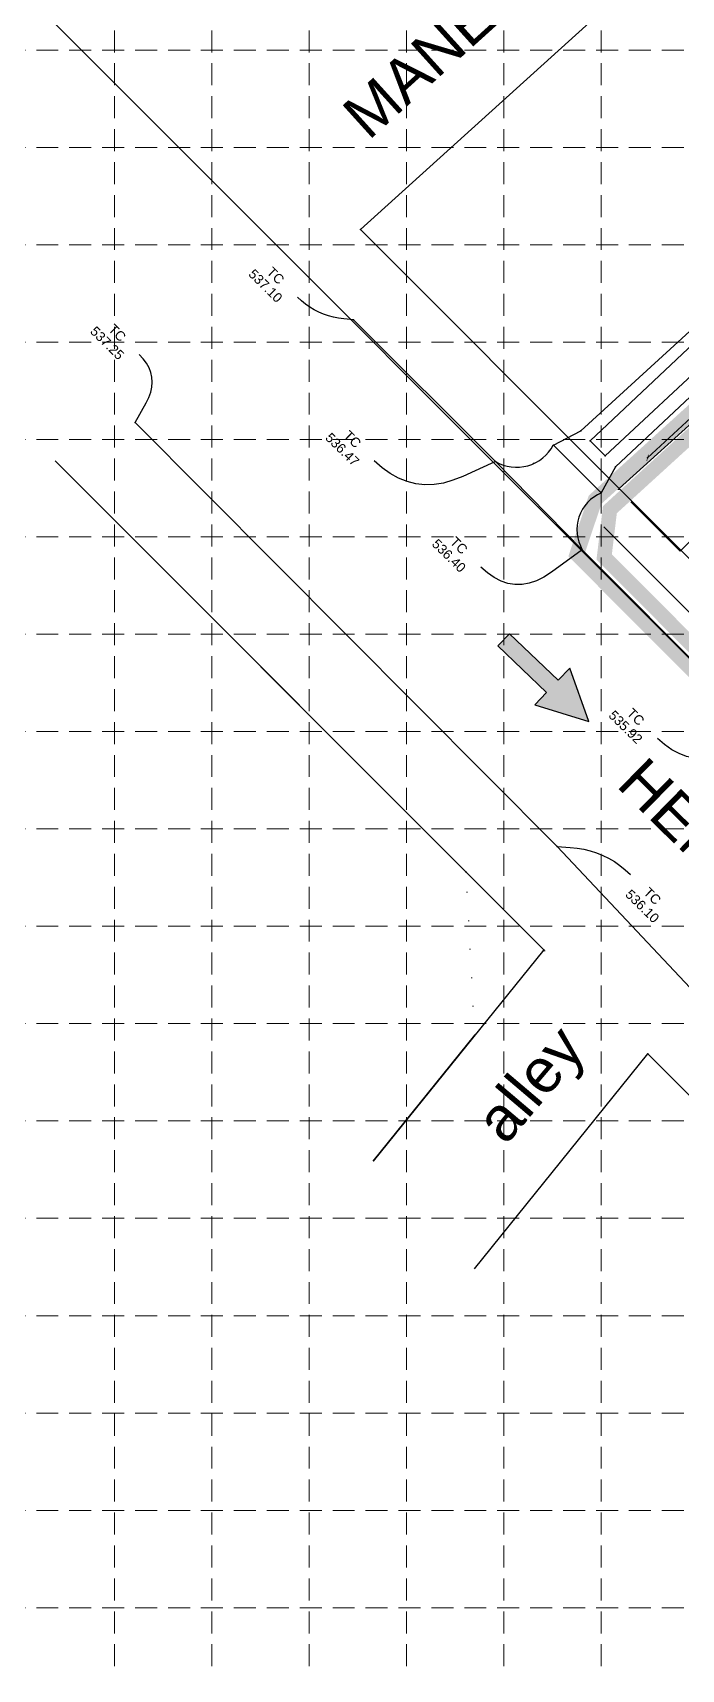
# Model space of a CAD drawing. Header units: inches. Extents: x 4833 to 5685, y 5436 to 5969.
# Drawn here: x 5021.5 to 5110.1, y 5614.2 to 5837.8 of the extents above; entities that cross this region are included whole.
import ezdxf
from ezdxf.enums import TextEntityAlignment as Align

# ---------------------------------------------------------------- set-up
doc = ezdxf.new("R2010")
doc.units = ezdxf.units.IN
doc.header["$LTSCALE"] = 20
doc.header["$MEASUREMENT"] = 0
for name, pattern in [('DASH', [1, 0.5, -0.5]), ('DOTS', [0.1901, 0.0001, -0.19]), ('HIDDEN', [0.375, 0.25, -0.125]), ('LEADER_LINE', [2, 1, 1])]:
    doc.linetypes.add(name, pattern=pattern)
for name, color, linetype in [('1 ARROWS', 7, 'Continuous'), ('1 LIMITS OF DISTURBANCE', 1, 'DASH'), ('20051228_SURVEY', 14, 'Continuous'), ('BOUNDARY', 14, 'Continuous'), ('EXISTING_PL', 12, 'Continuous'), ('FROM_EASTON_ON_H', 14, 'Continuous'), ('GRID', 254, 'HIDDEN'), ('MOVE', 12, 'Continuous'), ('PROPOSED_GRADING', 14, 'Continuous'), ('SILT FENCE', 200, 'Continuous'), ('TEXT', 14, 'Continuous'), ('WALLS', 14, 'Continuous')]:
    doc.layers.add(name, color=color, linetype=linetype)
doc.styles.get("Standard").update_dxf_attribs({"font": 'ARIAL.TTF'})
doc.styles.add('symbol', font='symbol.shx')
doc.linetypes.add('FENCE__X__LINE', pattern='A,0.4,-0.1,["#",symbol,S=0.1,R=0,X=-0.05,Y=-0.05],-0.1,0.4', length=1)

# ---------------------------------------------------------------- blocks, each defined once
blk = doc.blocks.new('arrow')
blk.add_lwpolyline([(-67.01, -25.36), (-59.33, -25.42), (-59.57, -56.14), (-51.89, -56.2), (-51.65, -25.48), (-43.97, -25.54), (-55.3, -2.41), (-67.01, -25.36)], close=True)
at = {"color": 254}
for points in [[(-43.97, -25.54), (-67.01, -25.36), (-55.3, -2.41), (-67.01, -25.36)], [(-59.57, -56.14), (-51.89, -56.2), (-59.33, -25.42), (-51.65, -25.48)]]:
    blk.add_solid(points, dxfattribs=at)

msp = doc.modelspace()

# ---------------------------------------------------------------- linework, layer by layer
at = {"layer": '1 LIMITS OF DISTURBANCE', "const_width": 2, "flags": 128}
msp.add_lwpolyline([(5095.86, 5766.56), (5098.37, 5774.02), (5209.73, 5874.99), (5389.24, 5696.87), (5394.34, 5687.25), (5288.14, 5590.84), (5277.71, 5589.78), (5268.4, 5593.51)], close=True, dxfattribs=at)
at = {"layer": '20051228_SURVEY', "color": 7, "linetype": 'Continuous'}
for p, q in [((5149.69, 5831.03), (5097.69, 5782.07)), ((5155.7, 5829.7), (5101.15, 5778.5)), ((5096.4, 5783.42), (5128.45, 5812.76)), ((5099.74, 5780.02), (5131.48, 5809.62)), ((5084.74, 5779.23), (5065.34, 5798.58)), ((5035.52, 5784.58), (5093.19, 5726.62)), ((5092.66, 5781.48), (5096.4, 5783.42)), ((5097.69, 5782.07), (5099.74, 5780.02)), ((5099.22, 5774.94), (5092.66, 5781.48)), ((5084.74, 5779.23), (5096.62, 5767.18)), ((5101.15, 5778.5), (5099.22, 5774.94)), ((5121.55, 5742.1), (5096.62, 5767.18)), ((5093.19, 5726.62), (5147.13, 5669.28))]:
    msp.add_line(p, q, dxfattribs=at)
at = {"layer": '20051228_SURVEY', "color": 7, "linetype": 'FENCE__X__LINE'}
msp.add_line((5132.83, 5805.03), (5105.54, 5779.72), dxfattribs=at)
at = {"layer": '20051228_SURVEY', "color": 7, "linetype": 'Continuous'}
for centre, radius, start, end in [((5087.63, 5784.13), 5.68, 239.4574, 332.2539), ((5101.33, 5769.92), 5.45, 112.7718, 210.122)]:
    msp.add_arc(centre, radius, start, end, dxfattribs=at)
for p in [(5065.34, 5798.58), (5035.52, 5784.58), (5096.4, 5783.42), (5097.69, 5782.07), (5092.66, 5781.48), (5099.74, 5780.02), (5084.74, 5779.23), (5089.96, 5778.95), (5101.15, 5778.5), (5105.54, 5779.72), (5099.19, 5774.97), (5099.22, 5774.94), (5096.62, 5767.18), (5093.19, 5726.62)]:
    msp.add_point(p, dxfattribs=at)
at = {"layer": 'BOUNDARY', "color": 7, "linetype": 'Continuous', "flags": 128}
for points in [[(5101.67, 5775.57), (5209.22, 5872.83)], [(5024.56, 5779.33), (5091.35, 5712.54)], [(5278.45, 5598.79), (5101.67, 5775.57)]]:
    msp.add_lwpolyline(points, dxfattribs=at)
at = {"layer": 'BOUNDARY', "color": 7, "linetype": 'Continuous'}
msp.add_lwpolyline([(5091.35, 5712.54), (5068.03, 5683.63)], dxfattribs=at)
for p in [(5101.67, 5775.57), (5091.35, 5712.54)]:
    msp.add_point(p, dxfattribs=at)
at = {"layer": 'EXISTING_PL', "color": 7, "linetype": 'Continuous', "flags": 128}
for points in [[(5024.56, 5779.33), (5080.74, 5723.15)], [(5105.57, 5698.32), (5243.46, 5560.43)]]:
    msp.add_lwpolyline(points, dxfattribs=at)
at = {"layer": 'EXISTING_PL', "color": 7, "linetype": 'DOTS', "flags": 128}
msp.add_lwpolyline([(5081.93, 5700.87), (5080.74, 5723.15)], dxfattribs=at)
at = {"layer": 'EXISTING_PL', "color": 7, "linetype": 'Continuous'}
for points in [[(5068.03, 5683.63), (5081.93, 5700.87)], [(5081.88, 5668.95), (5105.57, 5698.32)]]:
    msp.add_lwpolyline(points, dxfattribs=at)
for p in [(5080.74, 5723.15), (5081.93, 5700.87), (5105.57, 5698.32), (5105.57, 5698.32)]:
    msp.add_point(p, dxfattribs=at)
at = {"layer": 'FROM_EASTON_ON_H', "color": 7, "linetype": 'Continuous'}
msp.add_line((5024.56, 5839.05), (5153.72, 5709.84), dxfattribs=at)
at = {"layer": 'GRID', "color": 252, "linetype": 'HIDDEN', "lineweight": 0, "ltscale": 0.6}
for p, q in [((5032.7, 5955.14), (5032.7, 5489.58)), ((5046, 5955.14), (5046, 5489.58)), ((5059.3, 5955.14), (5059.3, 5489.58)), ((5072.6, 5955.14), (5072.6, 5489.58)), ((5085.9, 5955.14), (5085.9, 5489.58)), ((5099.2, 5955.14), (5099.2, 5489.58)), ((4846.5, 5835.44), (5671.1, 5835.44)), ((4846.5, 5822.14), (5671.1, 5822.14)), ((4846.5, 5808.84), (5671.1, 5808.84)), ((4846.5, 5795.54), (5671.1, 5795.54)), ((4846.5, 5782.24), (5671.1, 5782.24)), ((4846.5, 5768.94), (5671.1, 5768.94)), ((4846.5, 5755.64), (5671.1, 5755.64)), ((4846.5, 5742.34), (5671.1, 5742.34)), ((4846.5, 5729.04), (5671.1, 5729.04)), ((4846.5, 5715.74), (5671.1, 5715.74)), ((4846.5, 5702.44), (5671.1, 5702.44)), ((4846.5, 5689.14), (5671.1, 5689.14)), ((4846.5, 5675.84), (5671.1, 5675.84)), ((4846.5, 5662.54), (5671.1, 5662.54)), ((4846.5, 5649.24), (5671.1, 5649.24)), ((4846.5, 5635.94), (5671.1, 5635.94)), ((4846.5, 5622.64), (5671.1, 5622.64))]:
    msp.add_line(p, q, dxfattribs=at)
at = {"layer": 'MOVE', "color": 7, "linetype": 'Continuous', "flags": 128}
for points in [[(5066.32, 5810.92), (5173.86, 5908.18)], [(5101.67, 5775.57), (5209.22, 5872.83)], [(5066.32, 5810.92), (5101.67, 5775.57)], [(5101.67, 5775.57), (5137.03, 5740.21)]]:
    msp.add_lwpolyline(points, dxfattribs=at)
at = {"layer": 'MOVE', "color": 7, "linetype": 'Continuous'}
msp.add_point((5066.32, 5810.92), dxfattribs=at)
at = {"layer": 'PROPOSED_GRADING', "color": 7, "linetype": 'LEADER_LINE', "flags": 128}
for points in [[(5065.34, 5798.58), (5064.04, 5798.71), (5063.31, 5798.81), (5062.6, 5798.95), (5061.91, 5799.14), (5061.25, 5799.37), (5060.6, 5799.64), (5059.98, 5799.96), (5059.38, 5800.33), (5058.79, 5800.74), (5058.23, 5801.19), (5057.69, 5801.69), (5057.69, 5801.69)], [(5035.52, 5784.58), (5037.01, 5787.27), (5037.37, 5788), (5037.63, 5788.71), (5037.78, 5789.41), (5037.84, 5790.09), (5037.79, 5790.75), (5037.64, 5791.41), (5037.4, 5792.05), (5037.05, 5792.67), (5036.6, 5793.28), (5036.06, 5793.87), (5036.06, 5793.87)], [(5084.74, 5779.23), (5080.28, 5777.2), (5078.94, 5776.67), (5077.63, 5776.3), (5076.35, 5776.1), (5075.09, 5776.06), (5073.87, 5776.19), (5072.67, 5776.49), (5071.51, 5776.95), (5070.37, 5777.58), (5069.27, 5778.37), (5068.19, 5779.33), (5068.19, 5779.33)], [(5096.62, 5767.18), (5092.39, 5764.11), (5091.37, 5763.44), (5090.37, 5762.94), (5089.37, 5762.61), (5088.39, 5762.43), (5087.42, 5762.42), (5086.46, 5762.57), (5085.52, 5762.89), (5084.59, 5763.37), (5083.67, 5764.01), (5082.76, 5764.82), (5082.76, 5764.82)], [(5121.55, 5742.1), (5117.43, 5739.89), (5116.28, 5739.35), (5115.15, 5738.96), (5114.04, 5738.72), (5112.96, 5738.64), (5111.9, 5738.72), (5110.86, 5738.94), (5109.84, 5739.33), (5108.84, 5739.86), (5107.87, 5740.56), (5106.91, 5741.4), (5106.91, 5741.4)], [(5093.19, 5726.62), (5094.95, 5726.51), (5095.9, 5726.41), (5096.82, 5726.26), (5097.71, 5726.04), (5098.57, 5725.77), (5099.41, 5725.43), (5100.22, 5725.03), (5101, 5724.57), (5101.76, 5724.04), (5102.49, 5723.46), (5103.19, 5722.82), (5103.19, 5722.82)]]:
    msp.add_lwpolyline(points, dxfattribs=at)
at = {"layer": 'SILT FENCE', "const_width": 2, "flags": 128}
msp.add_lwpolyline([(5209.78, 5872.39), (5100.39, 5772.66), (5099.61, 5766.2), (5268.59, 5596.65, 0.41519), (5291.5, 5596.65), (5358.44, 5657.15)], format="xyb", dxfattribs=at)
at = {"layer": 'WALLS', "color": 7, "linetype": 'Continuous', "flags": 128}
for points in [[(5120.94, 5777.95), (5109.98, 5766.99)], [(5103.26, 5773.71), (5109.98, 5766.99)], [(5099.57, 5770.33), (5187.21, 5682.7)]]:
    msp.add_lwpolyline(points, dxfattribs=at)

# ---------------------------------------------------------------- block references
at = {"layer": '1 ARROWS', "xscale": 0.3000000000009367, "yscale": 0.3000000000002743, "zscale": 0.3, "rotation": 226.7182786901899}
msp.add_blockref('arrow', (5086.68, 5731.16), dxfattribs=at)

# ---------------------------------------------------------------- texts
at = {"layer": '20051228_SURVEY', "color": 7, "linetype": 'Continuous'}
msp.add_text('/', height=0.8, dxfattribs=at).set_placement((5105.54, 5779.72), align=Align.MIDDLE_CENTER)
at = {"layer": 'BOUNDARY', "color": 7, "linetype": 'Continuous'}
for p in [(5101.67, 5775.57), (5091.35, 5712.54)]:
    msp.add_text('-', height=1.2, dxfattribs=at).set_placement(p, align=Align.MIDDLE_CENTER)
at = {"layer": 'MOVE', "color": 7, "linetype": 'Continuous'}
msp.add_text('HENDERSON  AVENUE', height=6, rotation=315.552, dxfattribs=at).set_placement((5134.18, 5702.5), align=Align.CENTER)
at = {"layer": 'PROPOSED_GRADING', "color": 35, "linetype": 'Continuous'}
for s, p in [('537.10', (5052.87, 5802.78)), ('TC', (5054.24, 5804.17)), ('537.25', (5031.23, 5794.96)), ('TC', (5032.6, 5796.35)), ('536.47', (5063.37, 5780.42)), ('TC', (5064.74, 5781.82)), ('536.40', (5077.94, 5765.91)), ('TC', (5079.3, 5767.3)), ('535.92', (5102.09, 5742.49)), ('TC', (5103.46, 5743.89)), ('536.10', (5104.37, 5718.02)), ('TC', (5105.73, 5719.41))]:
    msp.add_text(s, height=1.3, rotation=315.5151, dxfattribs=at).set_placement(p, align=Align.CENTER)
at = {"layer": 'TEXT', "color": 7, "linetype": 'Continuous'}
for s, rotation, p in [('MANETT STREET ', 42.1244, (5090.13, 5851.65)), ('alley', 49.7165, (5087.12, 5696.17))]:
    msp.add_text(s, height=6, rotation=rotation, dxfattribs=at).set_placement(p, align=Align.TOP_CENTER)

doc.saveas('drawing.dxf')
